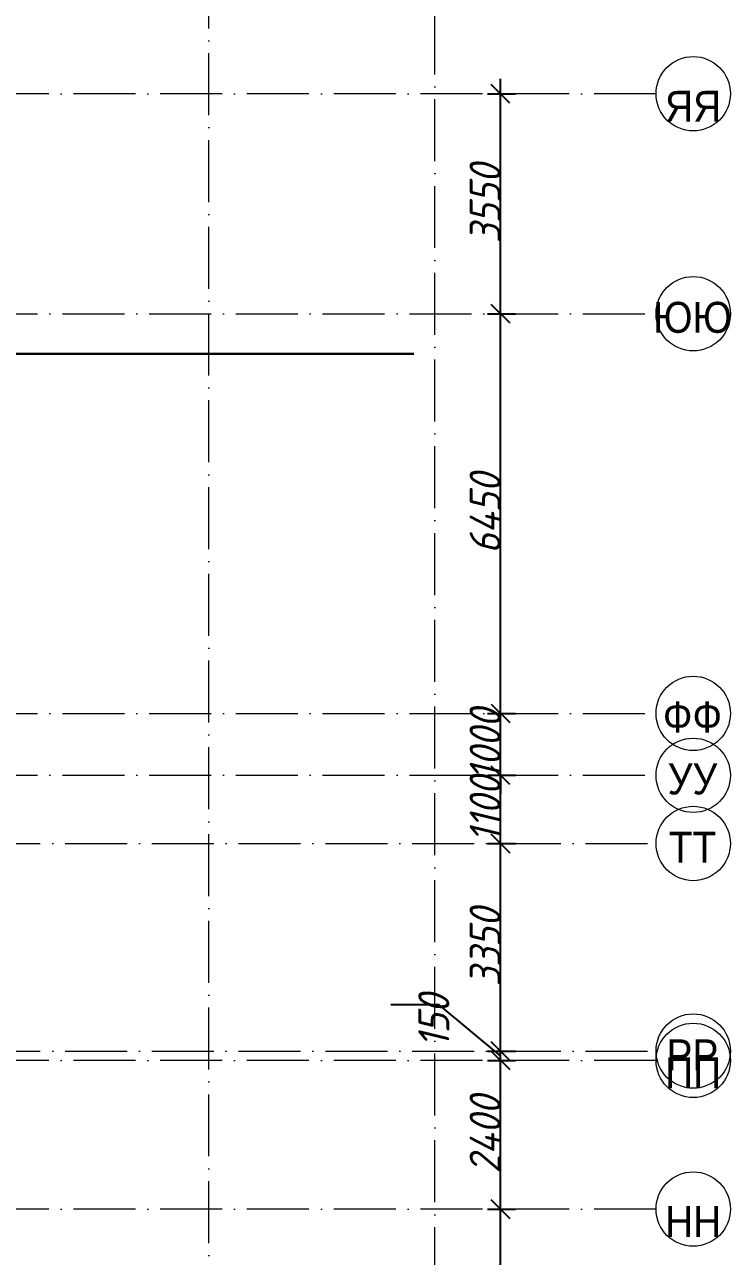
# Model space of a CAD drawing. Header units: millimetres. Extents: x 209 to 1046824, y -248937 to 510758.
# Drawn here: x 381251 to 392639, y 450557 to 470435 of the extents above; entities that cross this region are included whole.
import ezdxf

# ---------------------------------------------------------------- set-up
doc = ezdxf.new("R2010")
doc.units = ezdxf.units.MM
doc.linetypes.add('50_200_ШТРИХ_1Т_ш5_п1_п1_', pattern=[1400, 1000, -200, 0, -200])
doc.layers.add('A-ANNO-DIMS', color=7, linetype='Continuous', lineweight=9)
for name, color, linetype, lineweight, true_color in [('Оси-1', 7, 'Continuous', 20, 0xaaaaaa), ('Оси-2', 7, 'Continuous', 9, 0xaaaaaa), ('Оси-3', 7, '50_200_ШТРИХ_1Т_ш5_п1_п1_', 9, 0xaaaaaa)]:
    doc.layers.add(name, color=color, linetype=linetype, lineweight=lineweight, true_color=true_color)
doc.styles.add('Arial', font='arial.ttf', dxfattribs={"width": 0.9, "height": 500})
doc.styles.add('ISOCPEUR_I_1', font='isocpeui.ttf', dxfattribs={"width": 0.9, "height": 500})
doc.dimstyles.new('ISO-2_5_0_9К_БОЛЬШОЙ', dxfattribs={"dimscale": 304.8, "dimtxt": 497.990588, "dimasz": 0.984252, "dimexe": 0.787402, "dimexo": 0, "dimgap": 0, "dimtad": 1, "dimdec": 0, "dimzin": 0, "dimdsep": 46, "dimtxsty": 'ISOCPEUR_I_1', "dimblk1": 'OBLIQUE', "dimblk2": 'OBLIQUE', "dimsah": 1, "dimcen": 0.09, "dimdle": 0.787402, "dimazin": 0, "dimtfac": 1, "dimtdec": 4, "dimtix": 1, "dimtmove": 0, "dimatfit": 3, "dimfxl": 1, "dimtvp": 1, "dimtolj": 1, "dimtzin": 0, "dimarcsym": 2})
doc.dimstyles.new('ISO-2_5_0_9К_БОЛЬШОЙ_1', dxfattribs={"dimscale": 304.8, "dimtxt": 497.990588, "dimasz": 0.984252, "dimexe": 0.787402, "dimexo": 0, "dimgap": 0, "dimtad": 1, "dimdec": 0, "dimzin": 0, "dimdsep": 46, "dimtxsty": 'ISOCPEUR_I_1', "dimblk1": 'OBLIQUE', "dimblk2": 'OBLIQUE', "dimsah": 1, "dimcen": 0.09, "dimdle": 0.787402, "dimazin": 0, "dimtfac": 1, "dimtdec": 4, "dimtix": 1, "dimtmove": 1, "dimatfit": 3, "dimfxl": 1, "dimtvp": 1, "dimtolj": 1, "dimtzin": 0, "dimarcsym": 2})

# ---------------------------------------------------------------- blocks, each defined once
blk = doc.blocks.new('Ось сетки - Круг_Ø6_00__ISO-2_5_0_9K_-17386508-АИ_План этажа_Стены_3')
at = {"layer": 'Оси-1'}
blk.add_circle((0, 0), 3, dxfattribs=at)
blk = doc.blocks.new('_Oblique')
at = {"color": 0, "linetype": 'ByBlock', "lineweight": -2}
blk.add_line((-0.5, -0.5), (0.5, 0.5), dxfattribs=at)
blk = doc.blocks.new('*D1811')
at = {"layer": 'A-ANNO-DIMS', "color": 0, "lineweight": -2, "transparency": 16777216}
for p, q in [((388932, 447880), (388932, 451560)), ((388720, 451320), (389172, 451320)), ((388720, 448120), (389172, 448120))]:
    blk.add_line(p, q, dxfattribs=at)
at = {"layer": 'Defpoints', "color": 0, "lineweight": 30, "transparency": 16777216}
for p in [(388720, 451320), (388932, 451320), (388720, 448120)]:
    blk.add_point(p, dxfattribs=at)
at = {"layer": 'A-ANNO-DIMS', "color": 0, "lineweight": -2, "transparency": 16777216, "xscale": 300, "yscale": 300, "zscale": 300}
for p, rotation in [((388932, 451320), 90), ((388932, 448120), 270)]:
    blk.add_blockref('_Oblique', p, dxfattribs=dict(at, rotation=rotation))
at = {"layer": 'A-ANNO-DIMS', "color": 0, "transparency": 16777216, "insert": (388682, 449720), "char_height": 500, "width": 1516.96, "attachment_point": 5, "rotation": 90, "style": 'ISOCPEUR_I_1'}
blk.add_mtext('\\A1;3200', dxfattribs=at)
blk = doc.blocks.new('*D1812')
at = {"layer": 'A-ANNO-DIMS', "color": 0, "lineweight": -2, "transparency": 16777216}
for p, q in [((388932, 451080), (388932, 453960)), ((388720, 453720), (389172, 453720)), ((388720, 451320), (389172, 451320))]:
    blk.add_line(p, q, dxfattribs=at)
at = {"layer": 'Defpoints', "color": 0, "lineweight": 30, "transparency": 16777216}
for p in [(388720, 453720), (388932, 453720), (388720, 451320)]:
    blk.add_point(p, dxfattribs=at)
at = {"layer": 'A-ANNO-DIMS', "color": 0, "lineweight": -2, "transparency": 16777216, "xscale": 300, "yscale": 300, "zscale": 300}
for p, rotation in [((388932, 453720), 90), ((388932, 451320), 270)]:
    blk.add_blockref('_Oblique', p, dxfattribs=dict(at, rotation=rotation))
at = {"layer": 'A-ANNO-DIMS', "color": 0, "transparency": 16777216, "insert": (388682, 452520), "char_height": 500, "width": 1562.92, "attachment_point": 5, "rotation": 90, "style": 'ISOCPEUR_I_1'}
blk.add_mtext('\\A1;2400', dxfattribs=at)
blk = doc.blocks.new('*D1813')
at = {"layer": 'A-ANNO-DIMS', "color": 0, "lineweight": -2, "transparency": 16777216}
for p, q in [((387938, 454618), (387158, 454618)), ((388932, 453795), (387938, 454618)), ((388932, 453480), (388932, 454110)), ((388720, 453870), (389172, 453870)), ((388720, 453720), (389172, 453720))]:
    blk.add_line(p, q, dxfattribs=at)
at = {"layer": 'Defpoints', "color": 0, "lineweight": 30, "transparency": 16777216}
for p in [(388720, 453870), (388932, 453870), (388720, 453720)]:
    blk.add_point(p, dxfattribs=at)
at = {"layer": 'A-ANNO-DIMS', "color": 0, "lineweight": -2, "transparency": 16777216, "xscale": 300, "yscale": 300, "zscale": 300}
for p, rotation in [((388932, 453870), 90), ((388932, 453720), 270)]:
    blk.add_blockref('_Oblique', p, dxfattribs=dict(at, rotation=rotation))
at = {"layer": 'A-ANNO-DIMS', "color": 0, "transparency": 16777216, "insert": (387604, 453928), "char_height": 500, "width": 1022.8, "attachment_point": 1, "rotation": 90, "line_spacing_factor": 1.149209, "style": 'ISOCPEUR_I_1'}
blk.add_mtext('\\A1;150', dxfattribs=at)
blk = doc.blocks.new('*D1814')
at = {"layer": 'A-ANNO-DIMS', "color": 0, "lineweight": -2, "transparency": 16777216}
for p, q in [((388932, 453630), (388932, 457460)), ((388720, 457220), (389172, 457220)), ((388720, 453870), (389172, 453870))]:
    blk.add_line(p, q, dxfattribs=at)
at = {"layer": 'Defpoints', "color": 0, "lineweight": 30, "transparency": 16777216}
for p in [(388720, 457220), (388932, 457220), (388720, 453870)]:
    blk.add_point(p, dxfattribs=at)
at = {"layer": 'A-ANNO-DIMS', "color": 0, "lineweight": -2, "transparency": 16777216, "xscale": 300, "yscale": 300, "zscale": 300}
for p, rotation in [((388932, 457220), 90), ((388932, 453870), 270)]:
    blk.add_blockref('_Oblique', p, dxfattribs=dict(at, rotation=rotation))
at = {"layer": 'A-ANNO-DIMS', "color": 0, "transparency": 16777216, "insert": (388682, 455545), "char_height": 500, "width": 1516.96, "attachment_point": 5, "rotation": 90, "style": 'ISOCPEUR_I_1'}
blk.add_mtext('\\A1;3350', dxfattribs=at)
blk = doc.blocks.new('*D1815')
at = {"layer": 'A-ANNO-DIMS', "color": 0, "lineweight": -2, "transparency": 16777216}
for p, q in [((388932, 456980), (388932, 458560)), ((388720, 458320), (389172, 458320)), ((388720, 457220), (389172, 457220))]:
    blk.add_line(p, q, dxfattribs=at)
at = {"layer": 'Defpoints', "color": 0, "lineweight": 30, "transparency": 16777216}
for p in [(388720, 458320), (388932, 458320), (388720, 457220)]:
    blk.add_point(p, dxfattribs=at)
at = {"layer": 'A-ANNO-DIMS', "color": 0, "lineweight": -2, "transparency": 16777216, "xscale": 300, "yscale": 300, "zscale": 300}
for p, rotation in [((388932, 458320), 90), ((388932, 457220), 270)]:
    blk.add_blockref('_Oblique', p, dxfattribs=dict(at, rotation=rotation))
at = {"layer": 'A-ANNO-DIMS', "color": 0, "transparency": 16777216, "insert": (388682, 457770), "char_height": 500, "width": 1287.11, "attachment_point": 5, "rotation": 90, "style": 'ISOCPEUR_I_1'}
blk.add_mtext('\\A1;1100', dxfattribs=at)
blk = doc.blocks.new('*D1816')
at = {"layer": 'A-ANNO-DIMS', "color": 0, "lineweight": -2, "transparency": 16777216}
for p, q in [((388932, 459320), (388932, 459620)), ((388720, 459320), (389172, 459320)), ((388932, 458320), (388932, 459320)), ((388720, 458320), (389172, 458320)), ((388932, 458320), (388932, 458020))]:
    blk.add_line(p, q, dxfattribs=at)
at = {"layer": 'Defpoints', "color": 0, "lineweight": 30, "transparency": 16777216}
for p in [(388720, 459320), (388932, 459320), (388720, 458320)]:
    blk.add_point(p, dxfattribs=at)
at = {"layer": 'A-ANNO-DIMS', "color": 0, "lineweight": -2, "transparency": 16777216, "xscale": 300, "yscale": 300, "zscale": 300}
for p, rotation in [((388932, 459320), 270), ((388932, 458320), 90)]:
    blk.add_blockref('_Oblique', p, dxfattribs=dict(at, rotation=rotation))
at = {"layer": 'A-ANNO-DIMS', "color": 0, "transparency": 16777216, "insert": (388682, 458820), "char_height": 500, "width": 1402.04, "attachment_point": 5, "rotation": 90, "style": 'ISOCPEUR_I_1'}
blk.add_mtext('\\A1;1000', dxfattribs=at)
blk = doc.blocks.new('*D1817')
at = {"layer": 'A-ANNO-DIMS', "color": 0, "lineweight": -2, "transparency": 16777216}
for p, q in [((388932, 459080), (388932, 466010)), ((388720, 465770), (389172, 465770)), ((388720, 459320), (389172, 459320))]:
    blk.add_line(p, q, dxfattribs=at)
at = {"layer": 'Defpoints', "color": 0, "lineweight": 30, "transparency": 16777216}
for p in [(388720, 465770), (388932, 465770), (388720, 459320)]:
    blk.add_point(p, dxfattribs=at)
at = {"layer": 'A-ANNO-DIMS', "color": 0, "lineweight": -2, "transparency": 16777216, "xscale": 300, "yscale": 300, "zscale": 300}
for p, rotation in [((388932, 465770), 90), ((388932, 459320), 270)]:
    blk.add_blockref('_Oblique', p, dxfattribs=dict(at, rotation=rotation))
at = {"layer": 'A-ANNO-DIMS', "color": 0, "transparency": 16777216, "insert": (388682, 462545), "char_height": 500, "width": 1562.92, "attachment_point": 5, "rotation": 90, "style": 'ISOCPEUR_I_1'}
blk.add_mtext('\\A1;6450', dxfattribs=at)
blk = doc.blocks.new('*D1818')
at = {"layer": 'A-ANNO-DIMS', "color": 0, "lineweight": -2, "transparency": 16777216}
for p, q in [((388932, 465530), (388932, 469560)), ((388720, 469320), (389172, 469320)), ((388720, 465770), (389172, 465770))]:
    blk.add_line(p, q, dxfattribs=at)
at = {"layer": 'Defpoints', "color": 0, "lineweight": 30, "transparency": 16777216}
for p in [(388720, 469320), (388932, 469320), (388720, 465770)]:
    blk.add_point(p, dxfattribs=at)
at = {"layer": 'A-ANNO-DIMS', "color": 0, "lineweight": -2, "transparency": 16777216, "xscale": 300, "yscale": 300, "zscale": 300}
for p, rotation in [((388932, 469320), 90), ((388932, 465770), 270)]:
    blk.add_blockref('_Oblique', p, dxfattribs=dict(at, rotation=rotation))
at = {"layer": 'A-ANNO-DIMS', "color": 0, "transparency": 16777216, "insert": (388682, 467545), "char_height": 500, "width": 1516.96, "attachment_point": 5, "rotation": 90, "style": 'ISOCPEUR_I_1'}
blk.add_mtext('\\A1;3550', dxfattribs=at)

msp = doc.modelspace()

# ---------------------------------------------------------------- linework, layer by layer
at = {"lineweight": 30}
msp.add_lwpolyline([(387530.5, 465120.5), (380558.5, 465120.5), (380558.5, 464910.5), (380018.5, 464910.5), (377568.5, 464910.5)], dxfattribs=at)
at = {"layer": 'Оси-3'}
for p, q in [((384221.4, 431169.9), (384221.4, 475019.8)), ((387871.4, 431828), (387871.4, 475019.8)), ((391439.4, 469319.9), (349657.5, 469319.9)), ((349657.5, 465769.5), (391439.4, 465769.5)), ((349657.5, 459319.9), (391439.4, 459319.9)), ((349657.5, 458319.9), (391439.4, 458319.9)), ((369302.7, 457219.9), (391439.4, 457219.9)), ((369302.7, 453869.9), (391439.4, 453869.9)), ((391439.4, 453719.9), (349657.5, 453719.9)), ((391439.4, 451319.9), (349657.5, 451319.9))]:
    msp.add_line(p, q, dxfattribs=at)

# ---------------------------------------------------------------- block references
at = {"layer": 'Оси-1', "xscale": 199.9999999999999, "yscale": 199.9999999999999, "zscale": 199.9999999999999}
for p, rotation in [((392039.4, 469319.9), 89.9999999999998), ((392039.4, 465769.5), 269.9999999999995), ((392039.4, 459319.9), 269.9999999999995), ((392039.4, 458319.9), 269.9999999999995), ((392039.4, 457219.9), 269.9999999999995), ((392039.4, 453869.9), 269.9999999999995), ((392039.4, 453719.9), 89.99999999999982), ((392039.4, 451319.9), 89.9999999999998)]:
    msp.add_blockref('Ось сетки - Круг_Ø6_00__ISO-2_5_0_9K_-17386508-АИ_План этажа_Стены_3', p, dxfattribs=dict(at, rotation=rotation))

# ---------------------------------------------------------------- texts
at = {"layer": 'Оси-2', "char_height": 500, "attachment_point": 5, "line_spacing_factor": 0.936439, "style": 'Arial'}
for s, insert, width in [('\\pxqc,t4.572,9.144,13.716,18.288,22.86,27.432,32.004,36.576,41.148,45.72,50.292,54.864,59.436,64.008,68.58,73.152,77.724,82.296,86.868,91.44,96.012,100.584,105.156,109.728,114.3,118.872,123.444,128.016,132.588,137.16,141.732,146.304;{ЯЯ}', (392039.2, 469117), 916.2), ('\\pxqc,t4.572,9.144,13.716,18.288,22.86,27.432,32.004,36.576,41.148,45.72,50.292,54.864,59.436,64.008,68.58,73.152,77.724,82.296,86.868,91.44,96.012,100.584,105.156,109.728,114.3,118.872,123.444,128.016,132.588,137.16,141.732,146.304;{ЮЮ}', (392028.8, 465707.8), 1297.8), ('\\pxqc,t4.572,9.144,13.716,18.288,22.86,27.432,32.004,36.576,41.148,45.72,50.292,54.864,59.436,64.008,68.58,73.152,77.724,82.296,86.868,91.44,96.012,100.584,105.156,109.728,114.3,118.872,123.444,128.016,132.588,137.16,141.732,146.304;{ФФ}', (392027.9, 459258.1), 964.8), ('\\pxqc,t4.572,9.144,13.716,18.288,22.86,27.432,32.004,36.576,41.148,45.72,50.292,54.864,59.436,64.008,68.58,73.152,77.724,82.296,86.868,91.44,96.012,100.584,105.156,109.728,114.3,118.872,123.444,128.016,132.588,137.16,141.732,146.304;{УУ}', (392027.9, 458258.1), 822.6), ('\\pxqc,t4.572,9.144,13.716,18.288,22.86,27.432,32.004,36.576,41.148,45.72,50.292,54.864,59.436,64.008,68.58,73.152,77.724,82.296,86.868,91.44,96.012,100.584,105.156,109.728,114.3,118.872,123.444,128.016,132.588,137.16,141.732,146.304;{ТТ}', (392028.8, 457158.1), 797.4), ('\\pxqc,t4.572,9.144,13.716,18.288,22.86,27.432,32.004,36.576,41.148,45.72,50.292,54.864,59.436,64.008,68.58,73.152,77.724,82.296,86.868,91.44,96.012,100.584,105.156,109.728,114.3,118.872,123.444,128.016,132.588,137.16,141.732,146.304;{РР}', (392027.9, 453808.1), 846), ('\\pxqc,t4.572,9.144,13.716,18.288,22.86,27.432,32.004,36.576,41.148,45.72,50.292,54.864,59.436,64.008,68.58,73.152,77.724,82.296,86.868,91.44,96.012,100.584,105.156,109.728,114.3,118.872,123.444,128.016,132.588,137.16,141.732,146.304;{ПП}', (392039.2, 453517), 916.2), ('\\pxqc,t4.572,9.144,13.716,18.288,22.86,27.432,32.004,36.576,41.148,45.72,50.292,54.864,59.436,64.008,68.58,73.152,77.724,82.296,86.868,91.44,96.012,100.584,105.156,109.728,114.3,118.872,123.444,128.016,132.588,137.16,141.732,146.304;{НН}', (392039.2, 451117), 916.2)]:
    msp.add_mtext(s, dxfattribs=dict(at, insert=insert, width=width))

# ---------------------------------------------------------------- dimensions: what is measured, and where the dimension line sits
at = {"layer": 'A-ANNO-DIMS'}
for base, p1, p2, override, picture, middle in [((388931.9, 469319.9), (388719.7, 465769.5), (388719.7, 469319.9), {"dimpost": '<>', "dimfxl": 3550.347485}, '*D1818', (388681.9, 467544.7)), ((388931.9, 465769.5), (388719.7, 459319.9), (388719.7, 465769.5), {"dimpost": '<>', "dimfxl": 6449.652515}, '*D1817', (388681.9, 462544.7)), ((388931.9, 459319.9), (388719.7, 458319.9), (388719.7, 459319.9), {"dimpost": '<>', "dimfxl": 1000}, '*D1816', (388681.9, 458819.9)), ((388931.9, 458319.9), (388719.7, 457219.9), (388719.7, 458319.9), {"dimpost": '<>', "dimfxl": 1100}, '*D1815', (388681.9, 457769.9)), ((388931.9, 457219.9), (388719.7, 453869.9), (388719.7, 457219.9), {"dimpost": '<>', "dimfxl": 3350}, '*D1814', (388681.9, 455544.9)), ((388931.9, 453719.9), (388719.7, 451319.9), (388719.7, 453719.9), {"dimpost": '<>', "dimfxl": 2400}, '*D1812', (388681.9, 452519.9)), ((388931.9, 451319.9), (388719.7, 448119.9), (388719.7, 451319.9), {"dimpost": '<>', "dimfxl": 3200}, '*D1811', (388681.9, 449719.9))]:
    dim = msp.add_linear_dim(base=base, p1=p1, p2=p2, angle=90, dimstyle='ISO-2_5_0_9К_БОЛЬШОЙ', override=override, dxfattribs=at)
    dim.commit()
    dim.dimension.update_dxf_attribs({"geometry": picture, "text_midpoint": middle})
dim = msp.add_linear_dim(base=(388931.9, 453869.9), p1=(388719.7, 453719.9), p2=(388719.7, 453869.9), angle=90, dimstyle='ISO-2_5_0_9К_БОЛЬШОЙ_1', override={"dimpost": '<>', "dimfxl": 150}, dxfattribs=at)
dim.commit()
dim.dimension.update_dxf_attribs({"geometry": '*D1813', "text_midpoint": (387937.6, 454617.7), "dimtype": 160, "text_rotation": 90})

doc.saveas('drawing.dxf')
